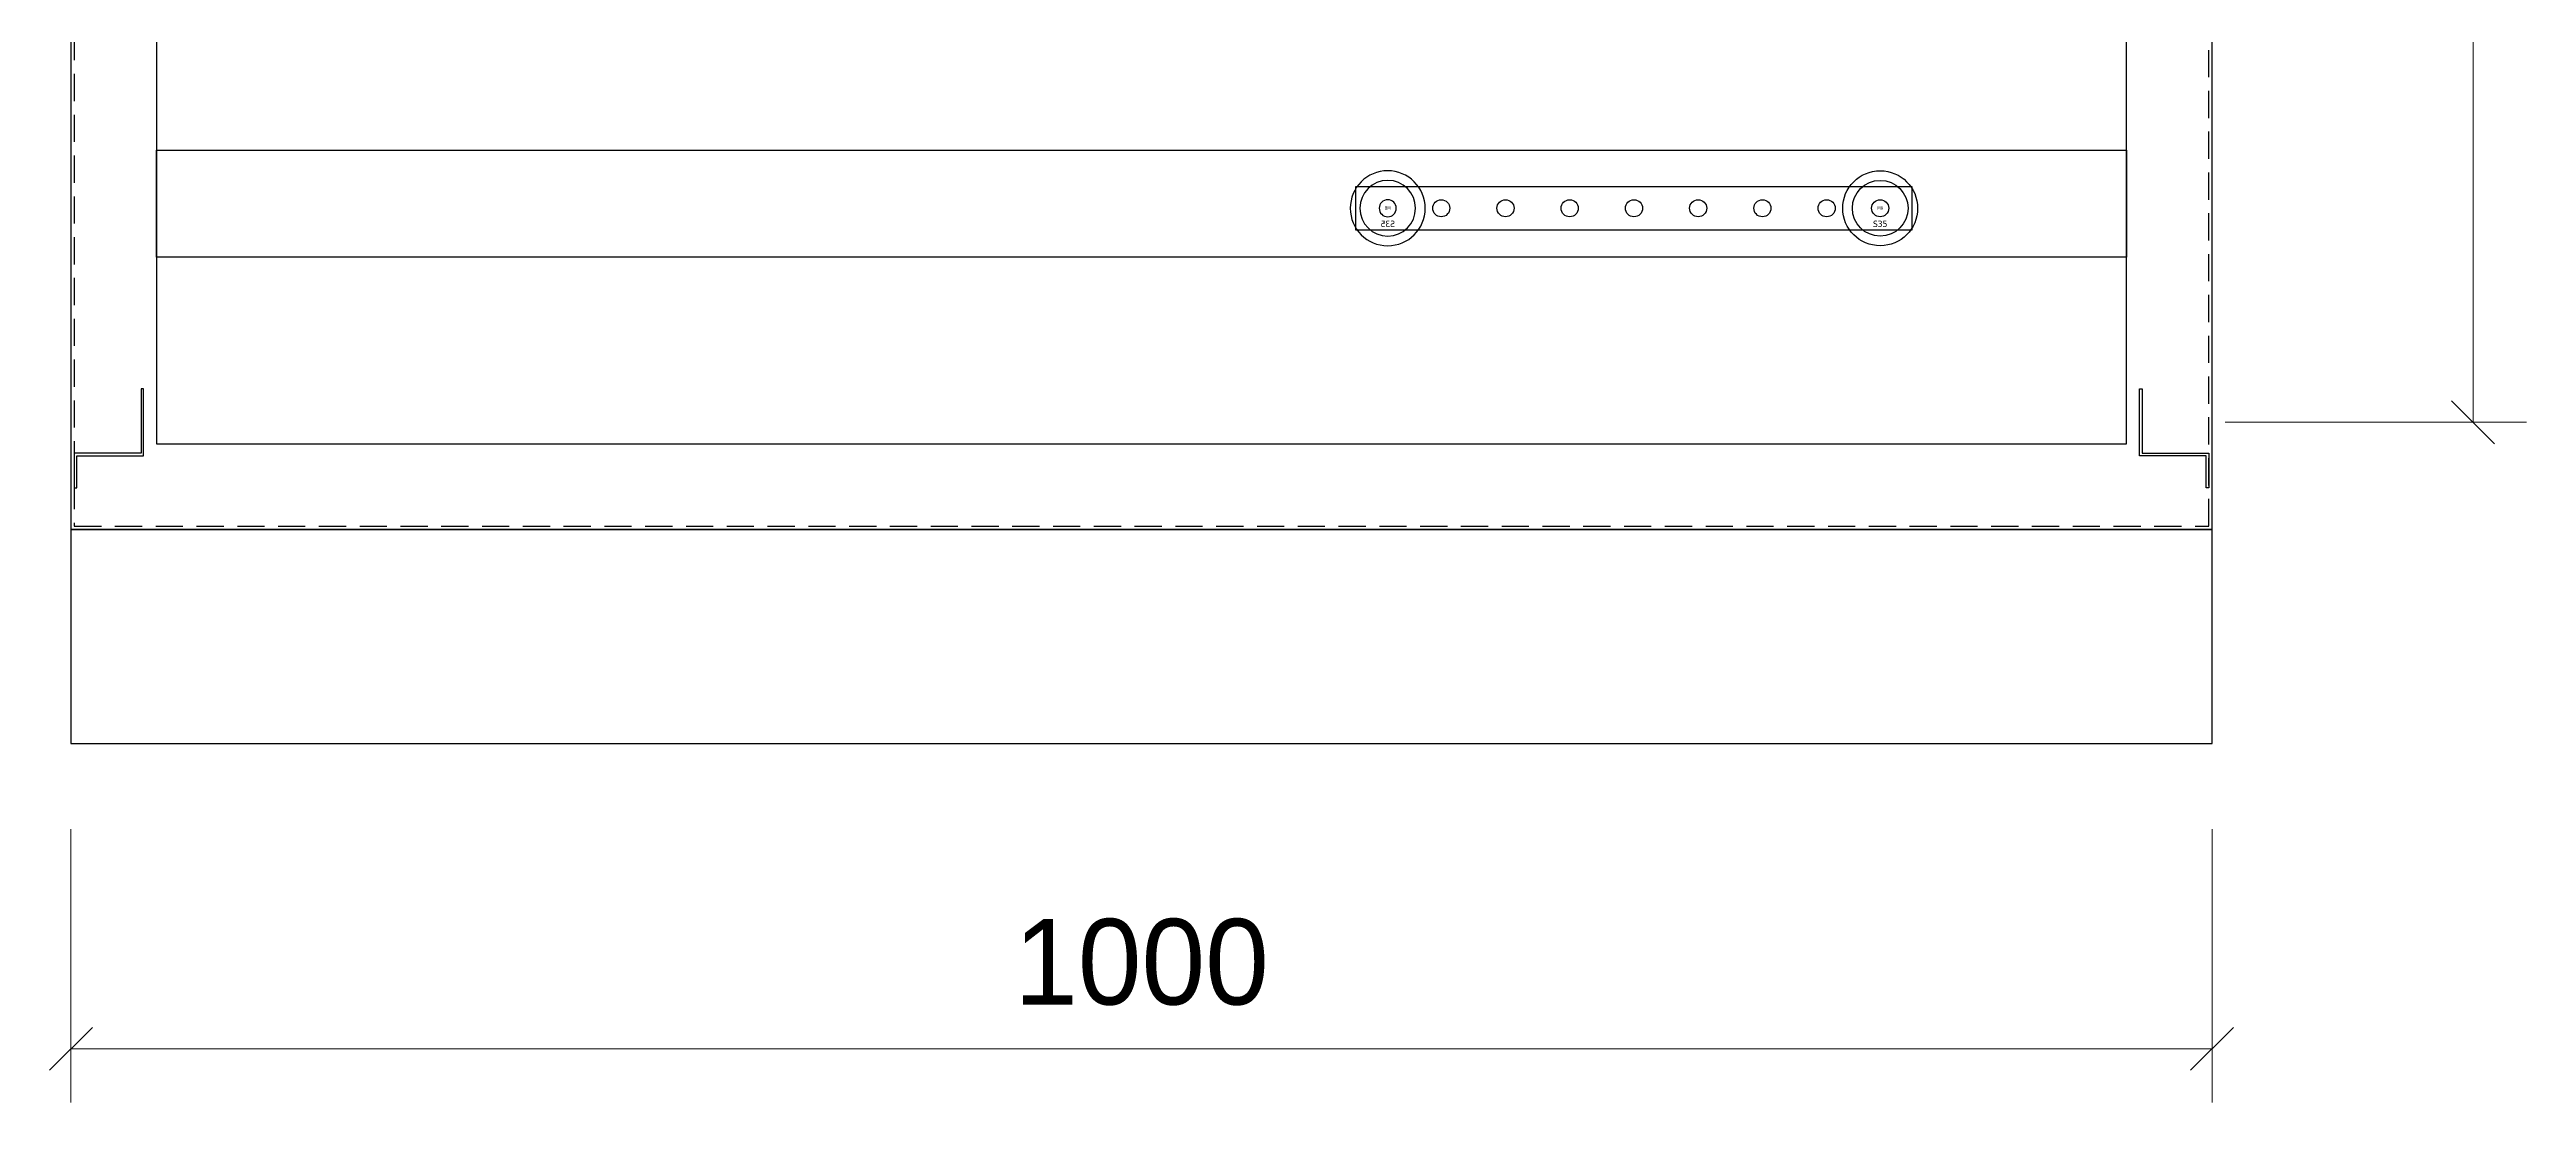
# Model space of a CAD drawing. Header units: millimetres. Extents: x 0 to 5940, y 0 to 4200.
# Drawn here: x 3934 to 5091, y 1912 to 2404 of the extents above; entities that cross this region are included whole.
import ezdxf

# ---------------------------------------------------------------- set-up
doc = ezdxf.new("R2010")
doc.units = ezdxf.units.MM
doc.linetypes.add('HIDDENX2', pattern=[19.05, 12.7, -6.35])
doc.layers.add('DIM', color=253, linetype='Continuous')
doc.dimstyles.new('Dim-40', dxfattribs={"dimtxt": 40, "dimasz": 20, "dimexe": 25, "dimexo": 40, "dimgap": 20, "dimtad": 1, "dimdec": 0, "dimtxsty": 'Standard', "dimblk": 'OBLIQUE', "dimcen": 15, "dimclrd": 5, "dimclre": 5, "dimclrt": 3, "dimazin": 3, "dimtfac": 1, "dimtdec": 0, "dimtmove": 0, "dimatfit": 3, "dimldrblk": 'ARCHTICK', "dimlwd": 9, "dimlwe": 9})

# ---------------------------------------------------------------- blocks, each defined once
blk = doc.blocks.new('*D10')
at = {"color": 0, "linetype": 'ByBlock', "lineweight": -2}
for p, q in [((3953.7, 1947.2), (3933.7, 1927.2)), ((4933.7, 1927.2), (4953.7, 1947.2))]:
    blk.add_line(p, q, dxfattribs=at)
at = {"layer": 'Defpoints', "color": 0, "transparency": 16777216}
for p in [(3943.7, 2079.7), (4943.7, 2079.7), (3943.7, 1937.2)]:
    blk.add_point(p, dxfattribs=at)
at = {"layer": 'DIM', "color": 5, "lineweight": 9, "transparency": 16777216}
for p, q in [((3943.7, 2039.7), (3943.7, 1912.2)), ((4943.7, 2039.7), (4943.7, 1912.2)), ((4943.7, 1937.2), (3943.7, 1937.2))]:
    blk.add_line(p, q, dxfattribs=at)
at = {"layer": 'DIM', "color": 3, "transparency": 16777216, "insert": (4443.7, 1977.6), "char_height": 40, "attachment_point": 5}
blk.add_mtext('1000', dxfattribs=at)
blk = doc.blocks.new('_ArchTick')
at = {"color": 0, "const_width": 0.15}
blk.add_lwpolyline([(-0.5, -0.5), (0.5, 0.5)], dxfattribs=at)
blk = doc.blocks.new('_Oblique')
at = {"color": 0, "linetype": 'ByBlock', "lineweight": -2}
blk.add_line((-0.5, -0.5), (0.5, 0.5), dxfattribs=at)
blk = doc.blocks.new('*D14')
at = {"color": 0, "linetype": 'ByBlock', "lineweight": -2}
for p, q in [((5075.6, 3019.7), (5055.6, 3039.7)), ((5055.6, 2239.7), (5075.6, 2219.7))]:
    blk.add_line(p, q, dxfattribs=at)
at = {"layer": 'Defpoints', "color": 0, "transparency": 16777216}
for p in [(4909.8, 3029.7), (4909.8, 2229.7), (5065.6, 2229.7)]:
    blk.add_point(p, dxfattribs=at)
at = {"layer": 'DIM', "color": 5, "lineweight": 9, "transparency": 16777216}
for p, q in [((4949.8, 3029.7), (5090.6, 3029.7)), ((5065.6, 3029.7), (5065.6, 2229.7)), ((4949.8, 2229.7), (5090.6, 2229.7))]:
    blk.add_line(p, q, dxfattribs=at)
at = {"layer": 'DIM', "color": 3, "transparency": 16777216, "insert": (5025.1, 2629.7), "char_height": 40, "attachment_point": 5, "rotation": 90}
blk.add_mtext('800', dxfattribs=at)
blk = doc.blocks.new('su35-2')
at = {"color": 1}
for radius in [17.5, 13, 4]:
    blk.add_circle((0, -0.1), radius, dxfattribs=at)
at = {"color": 1, "width": 30.098, "attachment_point": 5}
for s, insert, char_height in [('{\\fTahoma|b0|i0|c0|p34;M8}', (0, 0), 1.5), ('{\\fTahoma|b0|i0|c0|p34;S35}', (0, -7.4), 3)]:
    blk.add_mtext(s, dxfattribs=dict(at, insert=insert, char_height=char_height))

msp = doc.modelspace()

# ---------------------------------------------------------------- linework, layer by layer
at = {"color": 7}
for points in [[(4943.7, 3879.7), (3943.7, 3879.7), (3943.7, 2179.7), (4943.7, 2179.7)], [(4943.7, 2179.7), (3943.7, 2179.7), (3943.7, 2079.7), (4943.7, 2079.7)]]:
    msp.add_lwpolyline(points, close=True, dxfattribs=at)
at = {"color": 7, "linetype": 'HIDDENX2'}
msp.add_lwpolyline([(4942.2, 3878.2), (3945.2, 3878.2), (3945.2, 2181.2), (4942.2, 2181.2)], close=True, dxfattribs=at)
at = {"color": 4}
msp.add_lwpolyline([(4903.7, 3839.7), (3983.7, 3839.7), (3983.7, 2219.7), (4903.7, 2219.7)], close=True, dxfattribs=at)
at = {"color": 8}
for points in [[(3983.7, 2356.7), (4903.7, 2356.7), (4903.7, 2306.7), (3983.7, 2306.7)], [(3976.4, 2245.3), (3976.4, 2215.3), (3945.2, 2215.3), (3945.2, 2199.1), (3946.4, 2199.1), (3946.4, 2214.1), (3977.6, 2214.1), (3977.6, 2245.3)], [(4911, 2245.3), (4911, 2215.3), (4942.2, 2215.3), (4942.2, 2199.1), (4941, 2199.1), (4941, 2214.1), (4909.8, 2214.1), (4909.8, 2245.3)]]:
    msp.add_lwpolyline(points, close=True, dxfattribs=at)
at = {"color": 2}
msp.add_lwpolyline([(4543.7, 2319.6), (4803.7, 2319.6), (4803.7, 2339.6), (4543.7, 2339.6)], close=True, dxfattribs=at)
for centre in [(4583.7, 2329.6), (4613.7, 2329.6), (4643.7, 2329.6), (4673.7, 2329.6), (4703.7, 2329.6), (4733.7, 2329.6), (4763.7, 2329.6)]:
    msp.add_circle(centre, 4, dxfattribs=at)

# ---------------------------------------------------------------- block references
at = {"color": 2, "xscale": -1}
msp.add_blockref('su35-2', (4558.7, 2329.7), dxfattribs=at)
at = {"color": 2}
msp.add_blockref('su35-2', (4788.7, 2329.7), dxfattribs=at)

# ---------------------------------------------------------------- dimensions: what is measured, and where the dimension line sits
at = {"layer": 'DIM', "color": 2}
dim = msp.add_linear_dim(base=(5065.6, 2229.7), p1=(4909.8, 3029.7), p2=(4909.8, 2229.7), angle=90, dimstyle='Dim-40', dxfattribs=at)
dim.commit()
dim.dimension.update_dxf_attribs({"geometry": '*D14', "text_midpoint": (5025.1, 2629.7)})
at = {"layer": 'DIM', "color": 7}
dim = msp.add_linear_dim(base=(3943.7, 1937.2), p1=(4943.7, 2079.7), p2=(3943.7, 2079.7), angle=180, dimstyle='Dim-40', dxfattribs=at)
dim.commit()
dim.dimension.update_dxf_attribs({"geometry": '*D10', "text_midpoint": (4443.7, 1977.6)})

doc.saveas('drawing.dxf')
